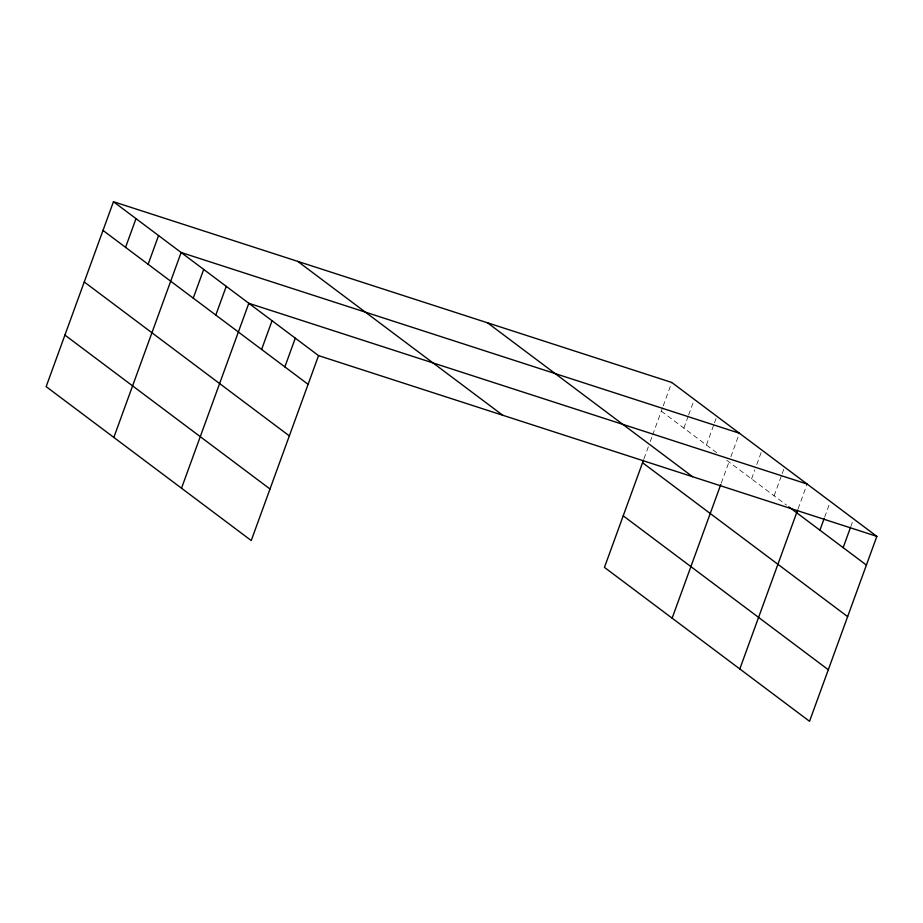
<?xml version="1.0" encoding="UTF-8"?>
<svg xmlns="http://www.w3.org/2000/svg" width="923" height="923" viewBox="0 0 923 923"><rect width="100%" height="100%" fill="white"/><g stroke="black" fill="none" stroke-linecap="round" stroke-linejoin="round"><path stroke-width="0.69" stroke-dasharray="4.62 3.46" d="M643.989 458.743L648.327 446.847M650.242 441.563L652.169 436.279M652.653 434.952L662.737 407.251M663.21 405.947L671.759 382.457M683.874 428.087L688.143 416.354M688.616 415.038L694.315 399.382M706.43 445.024L714.033 424.142M714.506 422.838L716.883 416.319M721.29 483.098L728.997 461.95M730.889 456.735L739.438 433.245M751.553 478.887L754.876 469.749M756.779 464.534L762.006 450.17M774.109 495.813L781.712 474.93M782.185 473.626L784.562 467.107M798.095 508.827L806.644 485.336M824.666 517.134L829.408 504.085M850.752 526.756L852.656 521.53M661.306 411.162L717.713 453.493M726.736 460.265L786.523 505.123"/><path stroke-width="1.38" d="M113.46 201.71L46.15 386.633L251.241 540.543L318.55 355.62L113.46 201.71L671.759 382.457L876.85 536.367L809.54 721.29L604.45 567.38L643.516 460.069M125.563 247.352L136.016 218.636M148.13 264.278L158.571 235.573M113.829 437.421L181.139 252.498L739.438 433.245M193.242 298.141L203.695 269.435M215.809 315.066L226.25 286.361M181.508 488.221L248.818 303.298L807.117 484.033M261.613 349.448L272.054 320.731M284.849 366.893L295.302 338.176M672.129 618.168L720.817 484.425M739.808 668.956L797.622 510.131M819.912 530.183L824.193 518.438M843.16 547.627L850.279 528.06M318.55 355.62L876.85 536.367M788.773 506.819L866.397 565.072M487.517 322.808L692.608 476.718M642.546 462.711L847.637 616.622M297.702 261.359L502.781 415.269M623.221 515.83L828.312 669.74M103.007 230.415L308.097 384.326M84.247 281.965L289.337 435.887M64.91 335.084L270.001 488.994"/></g></svg>
